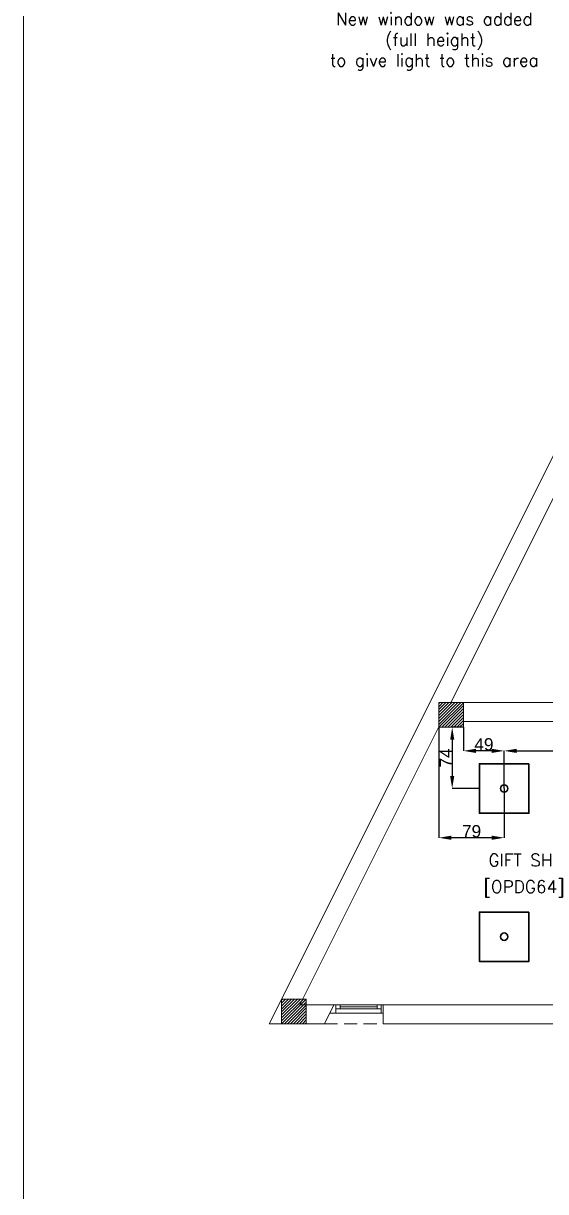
# Model space of a CAD drawing. Header units: inches. Extents: x -12418 to 57169, y -29325 to 19878.
# Drawn here: x -12418 to -6076, y -15136 to -947 of the extents above; entities that cross this region are included whole.
import ezdxf
from ezdxf.enums import TextEntityAlignment as Align

# ---------------------------------------------------------------- set-up
doc = ezdxf.new("R2010")
doc.units = ezdxf.units.IN
doc.header["$LTSCALE"] = 25
doc.header["$MEASUREMENT"] = 0
doc.header["$PDMODE"] = 3
doc.linetypes.add('00-Ground Floor$0$HIDDEN', pattern=[9.525, 6.35, -3.175])
doc.layers.get('0').update_dxf_attribs({"color": 8})
doc.layers.get('Defpoints').update_dxf_attribs({"color": 8})
for name, color, linetype, lineweight in [('00-Ground Floor$0$72_EGR_BASE_TEXT', 252, 'Continuous', 5), ('00-Ground Floor$0$Aluminum', 251, 'Continuous', 5), ('00-Ground Floor$0$Frame', 252, 'Continuous', 9), ('00-Ground Floor$0$Hatch', 254, 'Continuous', 5), ('00-Ground Floor$0$Proj', 251, 'Continuous', 5), ('00-Ground Floor$0$Structure', 251, 'Continuous', 5), ('00-Ground Floor$0$Walls', 251, 'Continuous', 5), ('E-DIM', 6, 'Continuous', 18), ('E-LITE-CIRC-NUMB', 6, 'Continuous', 25), ('E-LITE-CLNG', 150, 'Continuous', 35), ('E-LITE-CTRL', 6, 'Continuous', 25)]:
    doc.layers.add(name, color=color, linetype=linetype, lineweight=lineweight)
doc.styles.add('00-Ground Floor$0$SIMPLEX', font='SIMPLEX.shx', dxfattribs={"height": 150})
doc.styles.add('DC_Simplex', font='SIMPLEX.shx', dxfattribs={"width": 0.7})
doc.styles.get("Standard").update_dxf_attribs({"font": 'arial.ttf'})
doc.dimstyles.get("Standard").update_dxf_attribs({"dimtxt": 150, "dimasz": 150, "dimexe": 0.18, "dimexo": 0.0625, "dimgap": 1, "dimtad": 1, "dimdec": 0, "dimlfac": 0.1, "dimzin": 0, "dimdsep": 46, "dimtxsty": 'Standard', "dimcen": 0.09, "dimclrd": 256, "dimclrt": 7, "dimadec": 0, "dimazin": 0, "dimtfac": 1, "dimtdec": 0, "dimtofl": 0, "dimtmove": 0, "dimatfit": 3, "dimfxl": 1, "dimtolj": 1, "dimtzin": 0, "dimarcsym": 0})

# ---------------------------------------------------------------- blocks, each defined once
blk = doc.blocks.new('00-Ground Floor')
at = {"layer": '00-Ground Floor$0$Hatch'}
h = blk.add_hatch(dxfattribs=at)
h.set_pattern_fill('ANSI31', color=256, scale=8)
h.set_pattern_definition([(45, (1298255.812, 381329.05), (-17.96051224, 17.96051224), [])])
h.paths.add_polyline_path([(-7372, -9497), (-7072, -9497), (-7072, -9197), (-7372, -9197)])
h = blk.add_hatch(dxfattribs=at)
h.set_pattern_fill('ANSI31', color=256, scale=8)
h.set_pattern_definition([(45, (1296345.402, 377729.05), (-17.96051224, 17.96051224), [])])
h.paths.add_polyline_path([(-9282, -13097), (-8982, -13097), (-8982, -12797), (-9282, -12797)])
at = {"layer": '00-Ground Floor$0$Aluminum'}
for p, q in [((-8047, -12867, 0), (-8647, -12867, 0)), ((-8622, -12967, 0), (-8622, -12867, 0)), ((-8572, -12917, 0), (-8572, -12867, 0)), ((-8572, -12892, 0), (-8122, -12892, 0)), ((-8122, -12917, 0), (-8122, -12867, 0)), ((-8072, -12967, 0), (-8072, -12867, 0)), ((-8047, -12967, 0), (-8697, -12967, 0)), ((-8072, -12917, 0), (-8622, -12917, 0))]:
    blk.add_line(p, q, dxfattribs=at)
at = {"layer": '00-Ground Floor$0$Frame'}
blk.add_line((-12418, 19878, 0), (-12418, -29325, 0), dxfattribs=at)
at = {"layer": '00-Ground Floor$0$Proj', "linetype": '00-Ground Floor$0$HIDDEN'}
blk.add_line((-8762, -13097, 0), (-8047, -13097, 0), dxfattribs=at)
at = {"layer": '00-Ground Floor$0$Structure', "elevation": 0}
for points in [[(-7372, -9497), (-7072, -9497), (-7072, -9197), (-7372, -9197)], [(-9282, -13097), (-8982, -13097), (-8982, -12797), (-9282, -12797)]]:
    blk.add_lwpolyline(points, close=True, dxfattribs=at)
at = {"layer": '00-Ground Floor$0$Walls'}
for p, q in [((-4218, -2668, 0), (-9432, -13097, 0)), ((-7225, -9197, 0), (-4012, -2771, 0)), ((-3704, -9197, 0), (-7072, -9197, 0)), ((-9060, -12867, 0), (-7372, -9491, 0)), ((-7072, -9427, 0), (-3704, -9427, 0)), ((-8647, -12867, 0), (-9060, -12867, 0)), ((-8647, -12867, 0), (-8762, -13097, 0)), ((-3949, -12867, 0), (-8047, -12867, 0)), ((-8047, -12867, 0), (-8047, -13097, 0)), ((-8762, -13097, 0), (-9432, -13097, 0)), ((-3807, -13097, 0), (-8047, -13097, 0))]:
    blk.add_line(p, q, dxfattribs=at)
at = {"layer": '00-Ground Floor$0$72_EGR_BASE_TEXT', "char_height": 150, "attachment_point": 2, "style": '00-Ground Floor$0$SIMPLEX'}
for s, insert in [('New window was added\\P(full height)\\Pto give light to this area', (-7428, -820, 0)), ('GIFT SHOP', (-6243, -11035)), ('[OPDG64]', (-6338, -11358, 0))]:
    blk.add_mtext(s, dxfattribs=dict(at, insert=insert))
blk = doc.blocks.new('*U13')
blk.add_lwpolyline([(-300, 300), (-300, -300), (300, -300), (300, 300)], close=True)
blk.add_circle((0, 0), 45)
at = {"layer": 'E-LITE-CIRC-NUMB', "style": 'DC_Simplex', "width": 0.7, "flags": 8}
blk.add_attdef('CIRCUIT', text='', height=200, rotation=0, dxfattribs=at).set_placement((-474, 300), align=Align.RIGHT)
at = {"layer": 'E-LITE-CTRL', "style": 'DC_Simplex', "width": 0.7, "flags": 8}
blk.add_attdef('CONTROL', (1119, -935), '', height=200, rotation=360, dxfattribs=at)
blk = doc.blocks.new('*D224')
at = {"layer": 'Defpoints', "color": 0, "transparency": 16777216}
for p in [(-4779, -9783), (-6579, -9940, 0), (-4779, -9940, 0)]:
    blk.add_point(p, dxfattribs=at)
at = {"layer": 'E-DIM', "color": 0, "lineweight": -2, "transparency": 16777216}
for p, q in [((-6579, -9940), (-6579, -9783)), ((-4779, -9940), (-4779, -9783))]:
    blk.add_line(p, q, dxfattribs=at)
at = {"layer": 'E-DIM', "lineweight": -2, "transparency": 16777216}
blk.add_line((-6429, -9783), (-4929, -9783), dxfattribs=at)
at = {"layer": 'E-DIM', "transparency": 16777216}
for points in [[(-6429, -9758), (-6429, -9808), (-6579, -9783)], [(-4929, -9758), (-4929, -9808), (-4779, -9783)]]:
    blk.add_solid(points, dxfattribs=at)
at = {"layer": 'E-DIM', "color": 7, "transparency": 16777216, "insert": (-5679, -9705), "char_height": 150, "attachment_point": 5}
blk.add_mtext('\\A1;180', dxfattribs=at)
blk = doc.blocks.new('*D226')
at = {"layer": 'Defpoints', "color": 0, "transparency": 16777216}
for p in [(-7072, -9497, 0), (-7072, -9783), (-6579, -10240, 0)]:
    blk.add_point(p, dxfattribs=at)
at = {"layer": 'E-DIM', "color": 0, "lineweight": -2, "transparency": 16777216}
for p, q in [((-7072, -9497), (-7072, -9783)), ((-6579, -10240), (-6579, -9783))]:
    blk.add_line(p, q, dxfattribs=at)
at = {"layer": 'E-DIM', "lineweight": -2, "transparency": 16777216}
blk.add_line((-6729, -9783), (-6922, -9783), dxfattribs=at)
at = {"layer": 'E-DIM', "transparency": 16777216}
for points in [[(-6922, -9758), (-6922, -9808), (-7072, -9783)], [(-6729, -9758), (-6729, -9808), (-6579, -9783)]]:
    blk.add_solid(points, dxfattribs=at)
at = {"layer": 'E-DIM', "color": 7, "transparency": 16777216, "insert": (-6825, -9705), "char_height": 150, "attachment_point": 5}
blk.add_mtext('\\A1;49', dxfattribs=at)
blk = doc.blocks.new('*D232')
at = {"layer": 'Defpoints', "color": 0, "transparency": 16777216}
for p in [(-7072, -9497, 0), (-7210, -10240), (-6879, -10240, 0)]:
    blk.add_point(p, dxfattribs=at)
at = {"layer": 'E-DIM', "color": 0, "lineweight": -2, "transparency": 16777216}
for p, q in [((-7072, -9497), (-7210, -9497)), ((-6879, -10240), (-7210, -10240))]:
    blk.add_line(p, q, dxfattribs=at)
at = {"layer": 'E-DIM', "lineweight": -2, "transparency": 16777216}
blk.add_line((-7210, -9647), (-7210, -10090), dxfattribs=at)
at = {"layer": 'E-DIM', "transparency": 16777216}
for points in [[(-7235, -9647), (-7185, -9647), (-7210, -9497)], [(-7235, -10090), (-7185, -10090), (-7210, -10240)]]:
    blk.add_solid(points, dxfattribs=at)
at = {"layer": 'E-DIM', "color": 7, "transparency": 16777216, "insert": (-7286, -9869), "char_height": 150, "attachment_point": 5, "rotation": 90}
blk.add_mtext('\\A1;74', dxfattribs=at)
blk = doc.blocks.new('*D393')
at = {"layer": 'Defpoints', "color": 0, "transparency": 16777216}
for p in [(-7372, -9497, 0), (-6579, -10240), (-7372, -10838)]:
    blk.add_point(p, dxfattribs=at)
at = {"layer": 'E-DIM', "color": 0, "lineweight": -2, "transparency": 16777216}
for p, q in [((-7372, -9497), (-7372, -10838)), ((-6579, -10240), (-6579, -10838))]:
    blk.add_line(p, q, dxfattribs=at)
at = {"layer": 'E-DIM', "lineweight": -2, "transparency": 16777216}
blk.add_line((-6729, -10838), (-7222, -10838), dxfattribs=at)
at = {"layer": 'E-DIM', "transparency": 16777216}
for points in [[(-7222, -10813), (-7222, -10863), (-7372, -10838)], [(-6729, -10813), (-6729, -10863), (-6579, -10838)]]:
    blk.add_solid(points, dxfattribs=at)
at = {"layer": 'E-DIM', "color": 7, "transparency": 16777216, "insert": (-6975, -10760), "char_height": 150, "attachment_point": 5}
blk.add_mtext('\\A1;79', dxfattribs=at)

msp = doc.modelspace()

# ---------------------------------------------------------------- block references
msp.add_blockref('00-Ground Floor', (0, 0))
at = {"layer": 'E-LITE-CLNG', "xscale": -1}
for p in [(-6578.7, -10239.9, 0), (-6578.7, -12039.9, 0)]:
    msp.add_blockref('*U13', p, dxfattribs=at)

# ---------------------------------------------------------------- dimensions: what is measured, and where the dimension line sits
at = {"layer": 'E-DIM'}
dim = msp.add_linear_dim(base=(-7210.3, -10239.9), p1=(-7072.1, -9497.4, 0), p2=(-6878.7, -10239.9, 0), angle=90, dimstyle='Standard', dxfattribs=at)
dim.commit()
dim.dimension.update_dxf_attribs({"geometry": '*D232', "text_midpoint": (-7286.3, -9868.7)})
for base, p1, p2, picture, middle in [((-7372.1, -10837.6), (-6578.7, -10239.9), (-7372.1, -9497.4, 0), '*D393', (-6975.4, -10760)), ((-7072.1, -9782.8), (-6578.7, -10239.9, 0), (-7072.1, -9497.4, 0), '*D226', (-6825.4, -9705.2)), ((-4778.7, -9782.8), (-6578.7, -9939.9, 0), (-4778.7, -9939.9, 0), '*D224', (-5678.7, -9705.2))]:
    dim = msp.add_linear_dim(base=base, p1=p1, p2=p2, dimstyle='Standard', dxfattribs=at)
    dim.commit()
    dim.dimension.update_dxf_attribs({"geometry": picture, "text_midpoint": middle})

doc.saveas('drawing.dxf')
